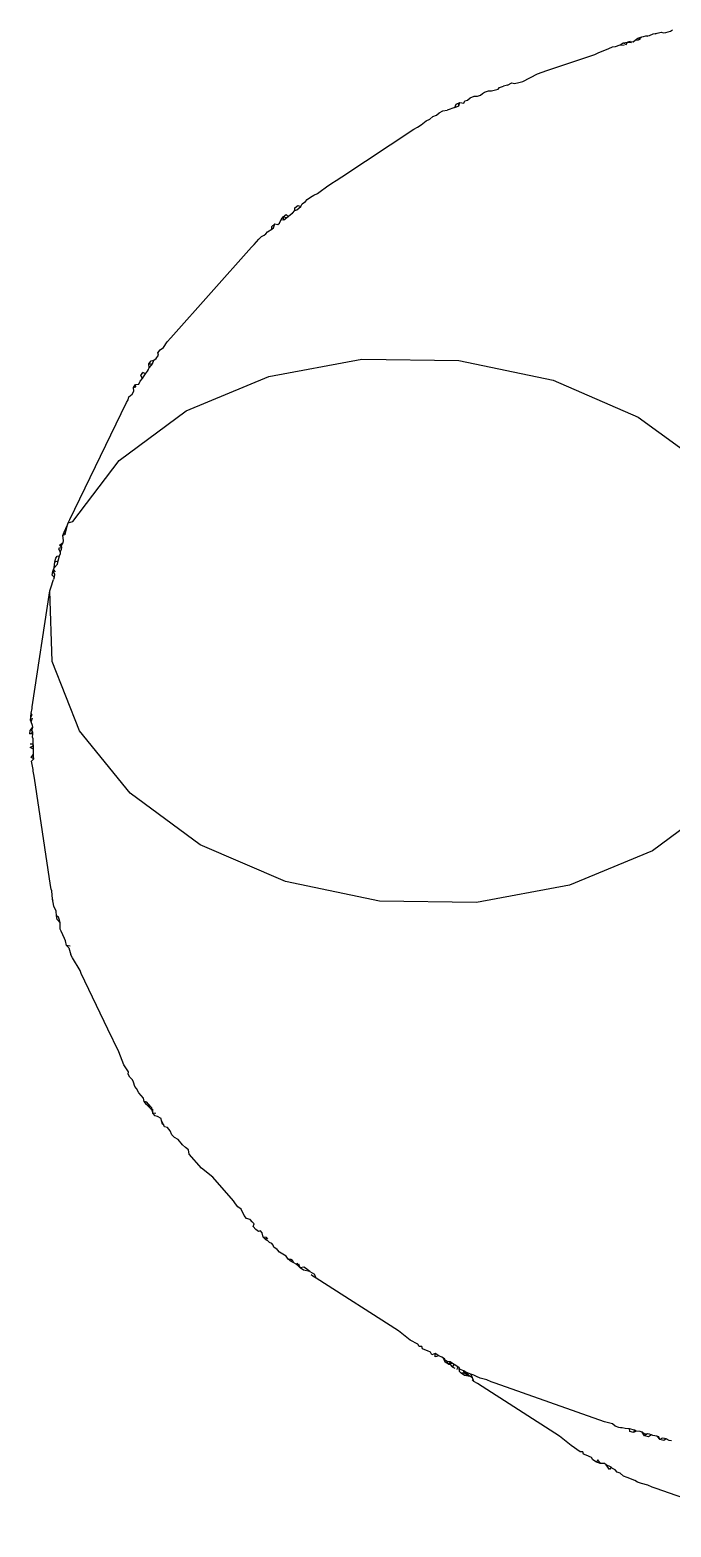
# Model space of a CAD drawing. Header units: inches. Extents: x 9636 to 21597, y -10243 to 557.
# Drawn here: x 14664.085 to 14664.676, y -8281.174 to -8279.794 of the extents above; entities that cross this region are included whole.
import ezdxf

# ---------------------------------------------------------------- set-up
doc = ezdxf.new("R2010")
doc.units = ezdxf.units.IN
doc.header["$MEASUREMENT"] = 0
doc.layers.add('Edges', color=7, linetype='Continuous')

# ---------------------------------------------------------------- blocks, each defined once
blk = doc.blocks.new('FF')
at = {"layer": 'Edges', "color": 252, "true_color": 0x939598}
for p, q in [((14664.6431, -8279.8037), (14664.6457, -8279.8016)), ((14664.6457, -8279.8016), (14664.6493, -8279.8005)), ((14664.6493, -8279.8005), (14664.6463, -8279.8031)), ((14664.6493, -8279.8005), (14664.653, -8279.7995)), ((14664.6493, -8279.8005), (14664.6507, -8279.8003)), ((14664.6507, -8279.8003), (14664.653, -8279.7995)), ((14664.653, -8279.7995), (14664.6564, -8279.7991)), ((14664.653, -8279.7995), (14664.6547, -8279.7998)), ((14664.6564, -8279.7991), (14664.6596, -8279.7978)), ((14664.6596, -8279.7978), (14664.6633, -8279.797)), ((14664.6615, -8279.7976), (14664.6633, -8279.797)), ((14664.6633, -8279.797), (14664.667, -8279.7962)), ((14664.667, -8279.7962), (14664.6692, -8279.7967)), ((14664.6692, -8279.7967), (14664.6713, -8279.7965)), ((14664.6713, -8279.7965), (14664.6757, -8279.7952)), ((14664.6757, -8279.7952), (14664.6775, -8279.7941)), ((14664.6058, -8279.8169), (14664.6091, -8279.8153)), ((14664.6091, -8279.8153), (14664.6188, -8279.8111)), ((14664.6188, -8279.8111), (14664.6222, -8279.8097)), ((14664.6222, -8279.8097), (14664.6251, -8279.8095)), ((14664.6251, -8279.8095), (14664.6293, -8279.8079)), ((14664.6293, -8279.8079), (14664.6321, -8279.806)), ((14664.6293, -8279.8079), (14664.633, -8279.8082)), ((14664.6321, -8279.806), (14664.6361, -8279.8055)), ((14664.6321, -8279.806), (14664.6348, -8279.8076)), ((14664.6348, -8279.8076), (14664.6361, -8279.8055)), ((14664.6386, -8279.8047), (14664.6361, -8279.8055)), ((14664.6361, -8279.8055), (14664.6397, -8279.8057)), ((14664.6386, -8279.8047), (14664.6414, -8279.805)), ((14664.6414, -8279.805), (14664.6431, -8279.8037)), ((14664.6431, -8279.8037), (14664.6463, -8279.8031)), ((14664.6463, -8279.8031), (14664.648, -8279.8024)), ((14664.5616, -8279.8316), (14664.6058, -8279.8169)), ((14664.5253, -8279.8451), (14664.5293, -8279.8428)), ((14664.5293, -8279.8428), (14664.5319, -8279.8434)), ((14664.5319, -8279.8434), (14664.5357, -8279.8425)), ((14664.5357, -8279.8425), (14664.5394, -8279.8416)), ((14664.5394, -8279.8416), (14664.553, -8279.8346)), ((14664.553, -8279.8346), (14664.5616, -8279.8316)), ((14664.4884, -8279.8587), (14664.491, -8279.8567)), ((14664.491, -8279.8567), (14664.4945, -8279.8553)), ((14664.4945, -8279.8553), (14664.4977, -8279.8551)), ((14664.4977, -8279.8551), (14664.5004, -8279.8541)), ((14664.5004, -8279.8541), (14664.5022, -8279.8527)), ((14664.5022, -8279.8527), (14664.5043, -8279.8516)), ((14664.5043, -8279.8516), (14664.5079, -8279.8503)), ((14664.5079, -8279.8503), (14664.5107, -8279.8504)), ((14664.5107, -8279.8504), (14664.5167, -8279.8486)), ((14664.5167, -8279.8486), (14664.518, -8279.8471)), ((14664.518, -8279.8471), (14664.5216, -8279.8461)), ((14664.5253, -8279.8451), (14664.5216, -8279.8461)), ((14664.4598, -8279.8726), (14664.4624, -8279.8706)), ((14664.4624, -8279.8706), (14664.4656, -8279.8688)), ((14664.4656, -8279.8688), (14664.4696, -8279.868)), ((14664.4767, -8279.8655), (14664.4696, -8279.868)), ((14664.4767, -8279.8655), (14664.4781, -8279.8624)), ((14664.4767, -8279.8655), (14664.4804, -8279.8642)), ((14664.4781, -8279.8624), (14664.4814, -8279.8609)), ((14664.4801, -8279.8617), (14664.4814, -8279.8609)), ((14664.4804, -8279.8642), (14664.4801, -8279.8617)), ((14664.4804, -8279.8642), (14664.4814, -8279.8609)), ((14664.4814, -8279.8609), (14664.4851, -8279.8617)), ((14664.4851, -8279.8617), (14664.4861, -8279.8596)), ((14664.4861, -8279.8596), (14664.4884, -8279.8587)), ((14664.439, -8279.8856), (14664.4424, -8279.8838)), ((14664.4424, -8279.8838), (14664.4459, -8279.8815)), ((14664.4459, -8279.8815), (14664.4504, -8279.8778)), ((14664.4504, -8279.8778), (14664.4538, -8279.8763)), ((14664.4538, -8279.8763), (14664.4566, -8279.8739)), ((14664.4566, -8279.8739), (14664.4598, -8279.8726)), ((14664.3726, -8279.9294), (14664.439, -8279.8856)), ((14664.3527, -8279.9431), (14664.3585, -8279.9387)), ((14664.3585, -8279.9387), (14664.3634, -8279.9355)), ((14664.3634, -8279.9355), (14664.3675, -8279.9328)), ((14664.3675, -8279.9328), (14664.3726, -8279.9294)), ((14664.3361, -8279.9543), (14664.3391, -8279.9523)), ((14664.3391, -8279.9523), (14664.3407, -8279.9503)), ((14664.3407, -8279.9503), (14664.3438, -8279.9483)), ((14664.3438, -8279.9483), (14664.3469, -8279.9464)), ((14664.3469, -8279.9464), (14664.3503, -8279.9449)), ((14664.3503, -8279.9449), (14664.3527, -8279.9431)), ((14664.3168, -8279.9689), (14664.3184, -8279.9664)), ((14664.3184, -8279.9664), (14664.3212, -8279.9641)), ((14664.319, -8279.9693), (14664.3184, -8279.9664)), ((14664.3184, -8279.9664), (14664.3218, -8279.9671)), ((14664.319, -8279.9693), (14664.3218, -8279.9671)), ((14664.3212, -8279.9641), (14664.3232, -8279.966)), ((14664.3218, -8279.9671), (14664.3232, -8279.966)), ((14664.3232, -8279.966), (14664.3257, -8279.964)), ((14664.3257, -8279.964), (14664.3271, -8279.9629)), ((14664.3271, -8279.9629), (14664.3293, -8279.9606)), ((14664.3292, -8279.9581), (14664.3322, -8279.956)), ((14664.3293, -8279.9606), (14664.3292, -8279.9581)), ((14664.3293, -8279.9606), (14664.3311, -8279.9598)), ((14664.3311, -8279.9598), (14664.3347, -8279.957)), ((14664.3322, -8279.956), (14664.3347, -8279.957)), ((14664.3347, -8279.957), (14664.3361, -8279.9543)), ((14664.3026, -8279.982), (14664.3041, -8279.9803)), ((14664.3041, -8279.9803), (14664.3082, -8279.9776)), ((14664.3081, -8279.9752), (14664.3107, -8279.9729)), ((14664.3082, -8279.9776), (14664.3081, -8279.9752)), ((14664.3082, -8279.9776), (14664.3096, -8279.9765)), ((14664.3096, -8279.9765), (14664.3107, -8279.9729)), ((14664.3107, -8279.9729), (14664.3136, -8279.9734)), ((14664.3136, -8279.9734), (14664.315, -8279.9723)), ((14664.315, -8279.9723), (14664.3168, -8279.9689)), ((14664.3168, -8279.9689), (14664.319, -8279.9693)), ((14664.215, -8280.0778), (14664.2894, -8279.9944)), ((14664.2894, -8279.9944), (14664.2917, -8279.9918)), ((14664.2917, -8279.9918), (14664.296, -8279.9871)), ((14664.296, -8279.9871), (14664.2984, -8279.9846)), ((14664.2984, -8279.9846), (14664.3009, -8279.9834)), ((14664.3009, -8279.9834), (14664.3026, -8279.982)), ((14664.2117, -8280.0817), (14664.215, -8280.0778)), ((14664.2029, -8280.0916), (14664.2052, -8280.0889)), ((14664.2035, -8280.0939), (14664.2029, -8280.0916)), ((14664.2052, -8280.0889), (14664.2082, -8280.0869)), ((14664.2082, -8280.0869), (14664.2117, -8280.0817)), ((14664.1935, -8280.1086), (14664.195, -8280.1055)), ((14664.1948, -8280.1019), (14664.1968, -8280.0992)), ((14664.1948, -8280.1019), (14664.1981, -8280.1018)), ((14664.195, -8280.1055), (14664.1948, -8280.1019)), ((14664.195, -8280.1055), (14664.1971, -8280.1032)), ((14664.1968, -8280.0992), (14664.1992, -8280.0986)), ((14664.1971, -8280.1032), (14664.1981, -8280.1018)), ((14664.1981, -8280.1018), (14664.1992, -8280.0986)), ((14664.1992, -8280.0986), (14664.2013, -8280.097)), ((14664.2013, -8280.097), (14664.2035, -8280.0939)), ((14664.3053, -8280.1135), (14664.3911, -8280.0976)), ((14664.3911, -8280.0976), (14664.4805, -8280.0988)), ((14664.4805, -8280.0988), (14664.5674, -8280.117)), ((14664.1853, -8280.1207), (14664.1868, -8280.1177)), ((14664.1853, -8280.1207), (14664.1862, -8280.1193)), ((14664.1862, -8280.1193), (14664.1868, -8280.1177)), ((14664.1868, -8280.1177), (14664.1889, -8280.1153)), ((14664.1873, -8280.1127), (14664.1892, -8280.1098)), ((14664.1889, -8280.1153), (14664.1873, -8280.1127)), ((14664.1889, -8280.1153), (14664.1899, -8280.1139)), ((14664.1916, -8280.111), (14664.1892, -8280.1098)), ((14664.1899, -8280.1139), (14664.1916, -8280.111)), ((14664.1916, -8280.111), (14664.1935, -8280.1086)), ((14664.1935, -8280.1086), (14664.1944, -8280.1072)), ((14664.229, -8280.1453), (14664.3053, -8280.1135)), ((14664.5674, -8280.117), (14664.6459, -8280.1509)), ((14664.1755, -8280.1351), (14664.1762, -8280.1322)), ((14664.1762, -8280.1322), (14664.1792, -8280.1297)), ((14664.1792, -8280.1297), (14664.1809, -8280.1271)), ((14664.1806, -8280.1238), (14664.1823, -8280.1209)), ((14664.1806, -8280.1238), (14664.1828, -8280.1231)), ((14664.1809, -8280.1271), (14664.1806, -8280.1238)), ((14664.1823, -8280.1209), (14664.1853, -8280.1207)), ((14664.1828, -8280.1231), (14664.1823, -8280.1209)), ((14664.1311, -8280.2262), (14664.1741, -8280.1374)), ((14664.1673, -8280.191), (14664.229, -8280.1453)), ((14664.1741, -8280.1374), (14664.1755, -8280.1351)), ((14664.6459, -8280.1509), (14664.7106, -8280.1982)), ((14664.1245, -8280.2473), (14664.1673, -8280.191)), ((14664.1218, -8280.2453), (14664.1311, -8280.2262)), ((14664.1154, -8280.2601), (14664.1166, -8280.257)), ((14664.1166, -8280.257), (14664.1198, -8280.2504)), ((14664.1175, -8280.2593), (14664.1166, -8280.257)), ((14664.1175, -8280.2593), (14664.1198, -8280.2504)), ((14664.1198, -8280.2504), (14664.1204, -8280.2483)), ((14664.1204, -8280.2483), (14664.1218, -8280.2453)), ((14664.1204, -8280.2483), (14664.1245, -8280.2473)), ((14664.1144, -8280.2712), (14664.1113, -8280.2721)), ((14664.1123, -8280.269), (14664.1156, -8280.2667)), ((14664.1144, -8280.2712), (14664.1123, -8280.269)), ((14664.114, -8280.2728), (14664.1144, -8280.2712)), ((14664.1141, -8280.2694), (14664.1156, -8280.2667)), ((14664.1144, -8280.2712), (14664.1141, -8280.2694)), ((14664.1175, -8280.2593), (14664.1154, -8280.2601)), ((14664.1156, -8280.2622), (14664.1154, -8280.2601)), ((14664.116, -8280.2651), (14664.1156, -8280.2622)), ((14664.1156, -8280.2667), (14664.116, -8280.2651)), ((14664.1075, -8280.2898), (14664.108, -8280.2843)), ((14664.108, -8280.2843), (14664.1088, -8280.2811)), ((14664.108, -8280.2843), (14664.1112, -8280.2833)), ((14664.1088, -8280.2811), (14664.1102, -8280.2792)), ((14664.1102, -8280.2792), (14664.1124, -8280.2788)), ((14664.1104, -8280.2865), (14664.1108, -8280.2849)), ((14664.1108, -8280.2849), (14664.1112, -8280.2833)), ((14664.1112, -8280.2833), (14664.1124, -8280.2788)), ((14664.1113, -8280.2721), (14664.1128, -8280.2755)), ((14664.1124, -8280.2788), (14664.1128, -8280.2772)), ((14664.1128, -8280.2755), (14664.114, -8280.2728)), ((14664.1128, -8280.2755), (14664.1128, -8280.2772)), ((14664.1055, -8280.2967), (14664.1061, -8280.2934)), ((14664.1073, -8280.2985), (14664.1055, -8280.2967)), ((14664.1061, -8280.2934), (14664.1069, -8280.2914)), ((14664.1061, -8280.2934), (14664.1077, -8280.2956)), ((14664.1073, -8280.2985), (14664.1067, -8280.3006)), ((14664.1069, -8280.2914), (14664.1075, -8280.2898)), ((14664.1085, -8280.2937), (14664.1069, -8280.2914)), ((14664.1077, -8280.2956), (14664.1073, -8280.2985)), ((14664.1075, -8280.2898), (14664.1104, -8280.2865)), ((14664.087, -8280.418), (14664.1034, -8280.311)), ((14664.1034, -8280.311), (14664.1042, -8280.3083)), ((14664.1056, -8280.3763), (14664.1034, -8280.311)), ((14664.1042, -8280.3083), (14664.1067, -8280.3006)), ((14664.1308, -8280.4402), (14664.1056, -8280.3763)), ((14664.0862, -8280.4239), (14664.087, -8280.4196)), ((14664.087, -8280.4196), (14664.087, -8280.418)), ((14664.0851, -8280.4397), (14664.0876, -8280.4368)), ((14664.0856, -8280.4305), (14664.0859, -8280.4272)), ((14664.0863, -8280.432), (14664.0856, -8280.4305)), ((14664.0859, -8280.4272), (14664.0862, -8280.4239)), ((14664.0859, -8280.4272), (14664.0872, -8280.4257)), ((14664.0872, -8280.4257), (14664.0862, -8280.4239)), ((14664.0863, -8280.432), (14664.0873, -8280.4281)), ((14664.0875, -8280.4352), (14664.0863, -8280.432)), ((14664.0869, -8280.4397), (14664.0876, -8280.4368)), ((14664.0876, -8280.4368), (14664.0875, -8280.4352)), ((14664.085, -8280.443), (14664.0851, -8280.4397)), ((14664.085, -8280.443), (14664.0878, -8280.4414)), ((14664.0878, -8280.443), (14664.085, -8280.443)), ((14664.0878, -8280.4414), (14664.0869, -8280.4397)), ((14664.0874, -8280.446), (14664.0878, -8280.443)), ((14664.088, -8280.4476), (14664.0874, -8280.446)), ((14664.0878, -8280.443), (14664.0878, -8280.4414)), ((14664.0879, -8280.4522), (14664.088, -8280.4492)), ((14664.088, -8280.4492), (14664.088, -8280.4476)), ((14664.1773, -8280.4977), (14664.1308, -8280.4402)), ((14664.0852, -8280.4522), (14664.0879, -8280.4522)), ((14664.0853, -8280.4555), (14664.0882, -8280.4538)), ((14664.0883, -8280.4571), (14664.0853, -8280.4555)), ((14664.0861, -8280.4647), (14664.0884, -8280.4616)), ((14664.0882, -8280.4538), (14664.0879, -8280.4522)), ((14664.0882, -8280.4554), (14664.0879, -8280.4522)), ((14664.0882, -8280.4554), (14664.0882, -8280.4538)), ((14664.0883, -8280.4571), (14664.0882, -8280.4554)), ((14664.0882, -8280.46), (14664.0883, -8280.4571)), ((14664.0884, -8280.4616), (14664.0882, -8280.46)), ((14664.0882, -8280.4639), (14664.0884, -8280.4616)), ((14664.0886, -8280.4661), (14664.0882, -8280.4639)), ((14664.0886, -8280.4661), (14664.0861, -8280.4647)), ((14664.0865, -8280.468), (14664.0886, -8280.4661)), ((14664.0876, -8280.4743), (14664.0865, -8280.468)), ((14664.0879, -8280.4757), (14664.0876, -8280.4743)), ((14664.0879, -8280.4772), (14664.0879, -8280.4757)), ((14664.0885, -8280.4805), (14664.0879, -8280.4772)), ((14664.0891, -8280.4837), (14664.0885, -8280.4805)), ((14664.1041, -8280.5828), (14664.0891, -8280.4837)), ((14664.2421, -8280.5451), (14664.1773, -8280.4977)), ((14664.7207, -8280.505), (14664.659, -8280.5506)), ((14664.3206, -8280.579), (14664.2421, -8280.5451)), ((14664.659, -8280.5506), (14664.5826, -8280.5825)), ((14664.1045, -8280.5861), (14664.1041, -8280.5828)), ((14664.1051, -8280.5877), (14664.1045, -8280.5861)), ((14664.1059, -8280.5952), (14664.1051, -8280.5877)), ((14664.4075, -8280.5972), (14664.3206, -8280.579)), ((14664.5826, -8280.5825), (14664.4968, -8280.5984)), ((14664.1064, -8280.5965), (14664.1059, -8280.5952)), ((14664.1065, -8280.5985), (14664.1059, -8280.5952)), ((14664.1072, -8280.6017), (14664.1065, -8280.5985)), ((14664.1091, -8280.6064), (14664.1072, -8280.6017)), ((14664.4968, -8280.5984), (14664.4075, -8280.5972)), ((14664.1091, -8280.6064), (14664.1079, -8280.6035)), ((14664.1094, -8280.6108), (14664.1091, -8280.6064)), ((14664.1114, -8280.612), (14664.1094, -8280.6108)), ((14664.1102, -8280.614), (14664.1094, -8280.6108)), ((14664.1128, -8280.6171), (14664.1102, -8280.614)), ((14664.112, -8280.6136), (14664.1114, -8280.612)), ((14664.1128, -8280.6171), (14664.112, -8280.6136)), ((14664.113, -8280.6186), (14664.1128, -8280.6171)), ((14664.113, -8280.6229), (14664.113, -8280.6186)), ((14664.1139, -8280.6248), (14664.113, -8280.6229)), ((14664.1168, -8280.6316), (14664.1139, -8280.6248)), ((14664.1178, -8280.6337), (14664.1168, -8280.6316)), ((14664.1188, -8280.6379), (14664.1178, -8280.6337)), ((14664.1222, -8280.6386), (14664.1188, -8280.6379)), ((14664.121, -8280.6403), (14664.1188, -8280.6379)), ((14664.121, -8280.6403), (14664.1228, -8280.6465)), ((14664.1243, -8280.6495), (14664.1228, -8280.6465)), ((14664.1313, -8280.6611), (14664.1243, -8280.6495)), ((14664.1324, -8280.6638), (14664.1313, -8280.6611)), ((14664.157, -8280.7151), (14664.1324, -8280.6638)), ((14664.167, -8280.736), (14664.157, -8280.7151)), ((14664.1717, -8280.7479), (14664.167, -8280.736)), ((14664.1759, -8280.7543), (14664.1717, -8280.7479)), ((14664.1757, -8280.7565), (14664.1759, -8280.7543)), ((14664.1772, -8280.7595), (14664.1757, -8280.7565)), ((14664.1795, -8280.7618), (14664.1772, -8280.7595)), ((14664.1806, -8280.7641), (14664.1795, -8280.7618)), ((14664.1818, -8280.7679), (14664.1806, -8280.7641)), ((14664.1834, -8280.7699), (14664.1818, -8280.7679)), ((14664.1853, -8280.7738), (14664.1834, -8280.7699)), ((14664.1897, -8280.7788), (14664.1853, -8280.7738)), ((14664.1905, -8280.7818), (14664.1897, -8280.7788)), ((14664.1929, -8280.7825), (14664.1905, -8280.7818)), ((14664.1925, -8280.7846), (14664.1905, -8280.7818)), ((14664.1956, -8280.7875), (14664.1925, -8280.7846)), ((14664.1941, -8280.7838), (14664.1929, -8280.7825)), ((14664.1956, -8280.7875), (14664.1941, -8280.7838)), ((14664.1973, -8280.7875), (14664.1941, -8280.7838)), ((14664.1981, -8280.7903), (14664.1956, -8280.7875)), ((14664.1981, -8280.7903), (14664.1973, -8280.7875)), ((14664.1983, -8280.7924), (14664.1981, -8280.7903)), ((14664.1983, -8280.7924), (14664.1984, -8280.7888)), ((14664.2011, -8280.793), (14664.1983, -8280.7924)), ((14664.2004, -8280.7951), (14664.1983, -8280.7924)), ((14664.2028, -8280.7956), (14664.2004, -8280.7951)), ((14664.2059, -8280.7975), (14664.2028, -8280.7956)), ((14664.2064, -8280.7996), (14664.2059, -8280.7975)), ((14664.2074, -8280.8027), (14664.2064, -8280.7996)), ((14664.2084, -8280.8037), (14664.2064, -8280.7996)), ((14664.2084, -8280.8037), (14664.2074, -8280.8027)), ((14664.2091, -8280.8052), (14664.2084, -8280.8037)), ((14664.2119, -8280.8058), (14664.2091, -8280.8052)), ((14664.2142, -8280.8089), (14664.2119, -8280.8058)), ((14664.2159, -8280.8124), (14664.2142, -8280.8089)), ((14664.2184, -8280.8149), (14664.2159, -8280.8124)), ((14664.2217, -8280.8168), (14664.2184, -8280.8149)), ((14664.2257, -8280.8217), (14664.2217, -8280.8168)), ((14664.2284, -8280.8241), (14664.2257, -8280.8217)), ((14664.2312, -8280.8264), (14664.2284, -8280.8241)), ((14664.2318, -8280.8302), (14664.2312, -8280.8264)), ((14664.2432, -8280.8431), (14664.2318, -8280.8302)), ((14664.2536, -8280.8516), (14664.2432, -8280.8431)), ((14664.2727, -8280.8733), (14664.2536, -8280.8516)), ((14664.2746, -8280.8762), (14664.2727, -8280.8733)), ((14664.2766, -8280.879), (14664.2746, -8280.8762)), ((14664.2798, -8280.8809), (14664.2766, -8280.879)), ((14664.2825, -8280.8868), (14664.2798, -8280.8809)), ((14664.2846, -8280.8896), (14664.2825, -8280.8868)), ((14664.2882, -8280.8904), (14664.2846, -8280.8896)), ((14664.29, -8280.8926), (14664.2882, -8280.8904)), ((14664.2919, -8280.8946), (14664.29, -8280.8926)), ((14664.2909, -8280.8971), (14664.2919, -8280.8946)), ((14664.2933, -8280.8997), (14664.2909, -8280.8971)), ((14664.2959, -8280.9017), (14664.2933, -8280.8997)), ((14664.2977, -8280.9011), (14664.2959, -8280.9017)), ((14664.2993, -8280.9028), (14664.2977, -8280.9011)), ((14664.3001, -8280.9068), (14664.2993, -8280.9028)), ((14664.3026, -8280.9093), (14664.3001, -8280.9068)), ((14664.3032, -8280.9072), (14664.3001, -8280.9068)), ((14664.3026, -8280.9093), (14664.3032, -8280.9072)), ((14664.3045, -8280.9101), (14664.3026, -8280.9093)), ((14664.3045, -8280.9087), (14664.3032, -8280.9072)), ((14664.306, -8280.9117), (14664.3045, -8280.9101)), ((14664.3081, -8280.9127), (14664.306, -8280.9117)), ((14664.3094, -8280.9141), (14664.3081, -8280.9127)), ((14664.3099, -8280.9161), (14664.3094, -8280.9141)), ((14664.3129, -8280.9181), (14664.3099, -8280.9161)), ((14664.3141, -8280.9195), (14664.3129, -8280.9181)), ((14664.3153, -8280.9208), (14664.3129, -8280.9181)), ((14664.3212, -8280.9244), (14664.3153, -8280.9208)), ((14664.3231, -8280.9271), (14664.3212, -8280.9244)), ((14664.3231, -8280.9271), (14664.3256, -8280.9271)), ((14664.326, -8280.9293), (14664.3231, -8280.9271)), ((14664.3256, -8280.9271), (14664.3272, -8280.9281)), ((14664.3284, -8280.9306), (14664.326, -8280.9293)), ((14664.3284, -8280.9306), (14664.3272, -8280.9281)), ((14664.3306, -8280.9317), (14664.3284, -8280.9306)), ((14664.3326, -8280.9336), (14664.3306, -8280.9317)), ((14664.3326, -8280.9336), (14664.3316, -8280.9308)), ((14664.3342, -8280.9352), (14664.3326, -8280.9336)), ((14664.3342, -8280.9352), (14664.3331, -8280.9317)), ((14664.3375, -8280.9344), (14664.3342, -8280.9352)), ((14664.3372, -8280.9372), (14664.3342, -8280.9352)), ((14664.343, -8280.9385), (14664.3372, -8280.9372)), ((14664.339, -8280.9354), (14664.3375, -8280.9344)), ((14664.343, -8280.9385), (14664.339, -8280.9354)), ((14664.343, -8280.9385), (14664.3474, -8280.9409)), ((14664.3459, -8280.9427), (14664.3443, -8280.9414)), ((14664.3491, -8280.9446), (14664.3459, -8280.9427)), ((14664.3491, -8280.9446), (14664.3474, -8280.9409)), ((14664.4249, -8280.9932), (14664.3491, -8280.9446)), ((14664.4357, -8281.0017), (14664.4249, -8280.9932)), ((14664.4426, -8281.0055), (14664.4357, -8281.0017)), ((14664.444, -8281.0076), (14664.4426, -8281.0055)), ((14664.4464, -8281.0075), (14664.444, -8281.0076)), ((14664.447, -8281.0097), (14664.4464, -8281.0075)), ((14664.4493, -8281.0108), (14664.447, -8281.0097)), ((14664.4517, -8281.0115), (14664.4493, -8281.0108)), ((14664.4544, -8281.0128), (14664.4517, -8281.0115)), ((14664.4556, -8281.0152), (14664.4544, -8281.0128)), ((14664.4587, -8281.0142), (14664.4556, -8281.0152)), ((14664.4588, -8281.017), (14664.4587, -8281.0142)), ((14664.4622, -8281.0161), (14664.4587, -8281.0142)), ((14664.4622, -8281.0161), (14664.4588, -8281.017)), ((14664.4648, -8281.0175), (14664.4622, -8281.0161)), ((14664.4664, -8281.0183), (14664.4648, -8281.0175)), ((14664.4675, -8281.0193), (14664.4648, -8281.0175)), ((14664.4682, -8281.0205), (14664.4664, -8281.0183)), ((14664.4678, -8281.0221), (14664.4664, -8281.0183)), ((14664.4675, -8281.0193), (14664.4664, -8281.0183)), ((14664.4678, -8281.0221), (14664.4675, -8281.0193)), ((14664.471, -8281.0238), (14664.4678, -8281.0221)), ((14664.4698, -8281.0215), (14664.4682, -8281.0205)), ((14664.471, -8281.0238), (14664.4698, -8281.0215)), ((14664.4726, -8281.0218), (14664.4698, -8281.0215)), ((14664.4726, -8281.0218), (14664.471, -8281.0238)), ((14664.4748, -8281.0233), (14664.471, -8281.0238)), ((14664.471, -8281.0238), (14664.4725, -8281.0243)), ((14664.4725, -8281.0243), (14664.4745, -8281.0263)), ((14664.4748, -8281.0233), (14664.4726, -8281.0218)), ((14664.4761, -8281.0242), (14664.4745, -8281.0263)), ((14664.4745, -8281.0263), (14664.4769, -8281.0276)), ((14664.4761, -8281.0242), (14664.4748, -8281.0233)), ((14664.4795, -8281.0263), (14664.4761, -8281.0242)), ((14664.4791, -8281.0288), (14664.4795, -8281.0263)), ((14664.4809, -8281.0273), (14664.4795, -8281.0263)), ((14664.4816, -8281.0288), (14664.4809, -8281.0273)), ((14664.4811, -8281.0307), (14664.4809, -8281.0273)), ((14664.485, -8281.03), (14664.4816, -8281.0288)), ((14664.4869, -8281.0331), (14664.485, -8281.03)), ((14664.4853, -8281.0322), (14664.485, -8281.03)), ((14664.4871, -8281.0314), (14664.485, -8281.03)), ((14664.4827, -8281.0322), (14664.4811, -8281.0307)), ((14664.4858, -8281.0343), (14664.4827, -8281.0322)), ((14664.4853, -8281.0322), (14664.4827, -8281.0322)), ((14664.4869, -8281.0331), (14664.4853, -8281.0322)), ((14664.4909, -8281.0352), (14664.4858, -8281.0343)), ((14664.4909, -8281.0352), (14664.4869, -8281.0331)), ((14664.4916, -8281.033), (14664.4871, -8281.0314)), ((14664.4909, -8281.0352), (14664.4871, -8281.0314)), ((14664.4931, -8281.0364), (14664.4909, -8281.0352)), ((14664.4943, -8281.034), (14664.4916, -8281.033)), ((14664.4931, -8281.0364), (14664.4916, -8281.033)), ((14664.4944, -8281.0398), (14664.4928, -8281.0384)), ((14664.4944, -8281.0398), (14664.4931, -8281.0364)), ((14664.4968, -8281.0354), (14664.4943, -8281.034)), ((14664.4976, -8281.0416), (14664.4944, -8281.0398)), ((14664.5003, -8281.0367), (14664.4968, -8281.0354)), ((14664.5734, -8281.0902), (14664.4976, -8281.0416)), ((14664.5063, -8281.0383), (14664.5003, -8281.0367)), ((14664.5103, -8281.0402), (14664.5063, -8281.0383)), ((14664.5139, -8281.0414), (14664.5103, -8281.0402)), ((14664.6149, -8281.077), (14664.5139, -8281.0414)), ((14664.6222, -8281.079), (14664.6149, -8281.077)), ((14664.6246, -8281.0809), (14664.6222, -8281.079)), ((14664.6281, -8281.0823), (14664.6246, -8281.0809)), ((14664.6296, -8281.0826), (14664.6281, -8281.0823)), ((14664.631, -8281.0825), (14664.6296, -8281.0826)), ((14664.6338, -8281.0831), (14664.631, -8281.0825)), ((14664.6379, -8281.0834), (14664.6338, -8281.0831)), ((14664.6425, -8281.0846), (14664.6379, -8281.0834)), ((14664.6381, -8281.0858), (14664.6379, -8281.0834)), ((14664.6425, -8281.0846), (14664.6417, -8281.0869)), ((14664.6441, -8281.0856), (14664.6417, -8281.0869)), ((14664.6441, -8281.0856), (14664.6425, -8281.0846)), ((14664.6476, -8281.0861), (14664.6441, -8281.0856)), ((14664.5842, -8281.0988), (14664.5734, -8281.0902)), ((14664.5925, -8281.1047), (14664.5842, -8281.0988)), ((14664.6417, -8281.0869), (14664.6381, -8281.0858)), ((14664.6494, -8281.0866), (14664.6476, -8281.0861)), ((14664.6516, -8281.0883), (14664.6494, -8281.0866)), ((14664.6518, -8281.0899), (14664.6494, -8281.0866)), ((14664.6545, -8281.088), (14664.6516, -8281.0883)), ((14664.6545, -8281.088), (14664.6518, -8281.0899)), ((14664.6555, -8281.0909), (14664.6518, -8281.0899)), ((14664.6581, -8281.089), (14664.6545, -8281.088)), ((14664.6563, -8281.0885), (14664.6545, -8281.088)), ((14664.6581, -8281.089), (14664.6555, -8281.0909)), ((14664.6594, -8281.0897), (14664.6581, -8281.089)), ((14664.6631, -8281.0904), (14664.6594, -8281.0897)), ((14664.665, -8281.0909), (14664.6631, -8281.0904)), ((14664.6658, -8281.0933), (14664.6631, -8281.0904)), ((14664.6658, -8281.0933), (14664.665, -8281.0909)), ((14664.6681, -8281.092), (14664.6658, -8281.0933)), ((14664.6695, -8281.0941), (14664.6658, -8281.0933)), ((14664.67, -8281.0923), (14664.6681, -8281.092)), ((14664.6718, -8281.0928), (14664.6695, -8281.0941)), ((14664.6718, -8281.0928), (14664.67, -8281.0923)), ((14664.6743, -8281.0943), (14664.6718, -8281.0928)), ((14664.6767, -8281.0945), (14664.6743, -8281.0943)), ((14664.5949, -8281.1046), (14664.5925, -8281.1047)), ((14664.5955, -8281.1067), (14664.5949, -8281.1046)), ((14664.5978, -8281.1078), (14664.5955, -8281.1067)), ((14664.6029, -8281.1099), (14664.5978, -8281.1078)), ((14664.6041, -8281.1122), (14664.6029, -8281.1099)), ((14664.6073, -8281.1141), (14664.6041, -8281.1122)), ((14664.6088, -8281.1121), (14664.6073, -8281.1141)), ((14664.6111, -8281.1153), (14664.6088, -8281.1121)), ((14664.6111, -8281.1153), (14664.6073, -8281.1141)), ((14664.6149, -8281.1154), (14664.6111, -8281.1153)), ((14664.6164, -8281.1167), (14664.6149, -8281.1154)), ((14664.6211, -8281.1189), (14664.6164, -8281.1167)), ((14664.6195, -8281.1209), (14664.6164, -8281.1167)), ((14664.6211, -8281.1189), (14664.6195, -8281.1209)), ((14664.6222, -8281.1202), (14664.6211, -8281.1189)), ((14664.6247, -8281.1212), (14664.6222, -8281.1202)), ((14664.6265, -8281.1233), (14664.6247, -8281.1212)), ((14664.6294, -8281.1244), (14664.6265, -8281.1233)), ((14664.6322, -8281.127), (14664.6294, -8281.1244)), ((14664.6356, -8281.1285), (14664.6322, -8281.127)), ((14664.6428, -8281.131), (14664.6356, -8281.1285)), ((14664.6453, -8281.1325), (14664.6428, -8281.131)), ((14664.6488, -8281.1338), (14664.6453, -8281.1325)), ((14664.6548, -8281.1353), (14664.6488, -8281.1338)), ((14664.6588, -8281.1373), (14664.6548, -8281.1353)), ((14664.6624, -8281.1384), (14664.6588, -8281.1373)), ((14664.7634, -8281.174), (14664.6624, -8281.1384))]:
    blk.add_line(p, q, dxfattribs=at)

msp = doc.modelspace()

# ---------------------------------------------------------------- block references
at = {"color": 18, "true_color": 0x000000}
msp.add_blockref('FF', (0, 0), dxfattribs=at)

doc.saveas('drawing.dxf')
